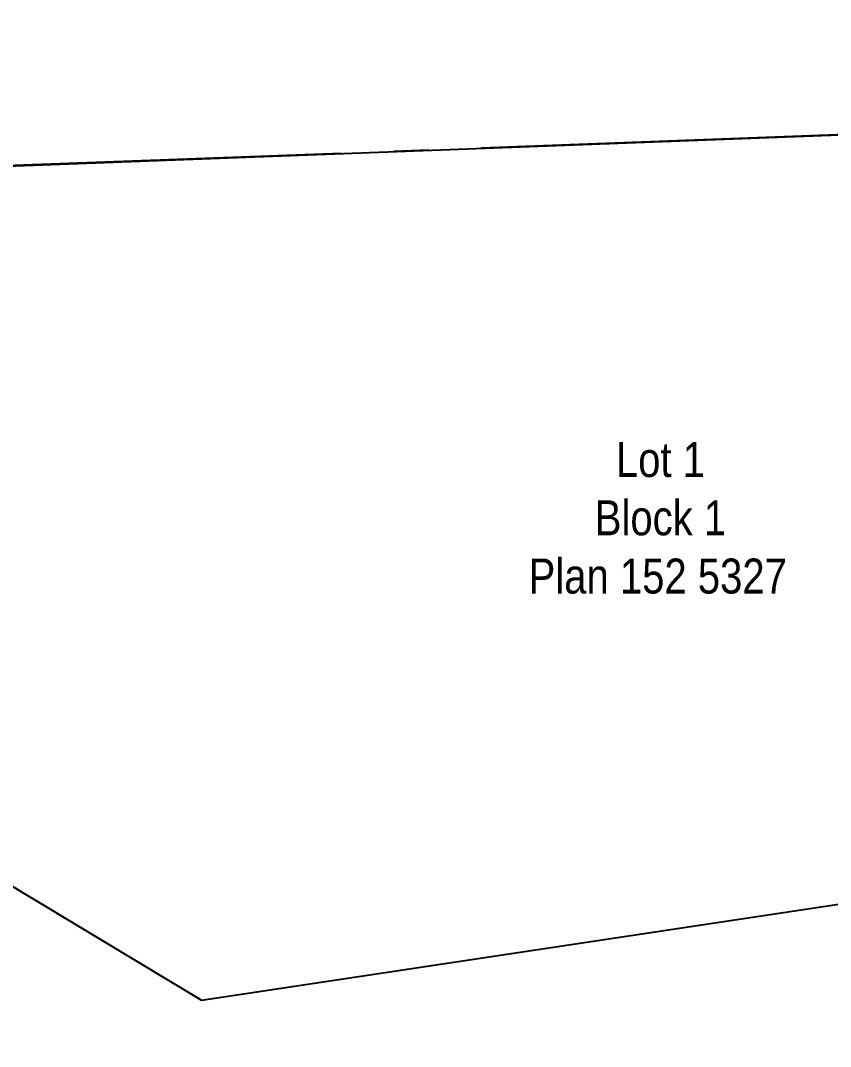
# Model space of a CAD drawing. Extents: x 675519 to 688669, y 5804595 to 5836613.
# Drawn here: x 680540.5 to 680772.2, y 5829609.3 to 5829902.9 of the extents above; entities that cross this region are included whole.
import ezdxf

# ---------------------------------------------------------------- set-up
doc = ezdxf.new("R2010")
doc.units = 0
doc.header["$LTSCALE"] = 5
doc.linetypes.add('foc-QUARTERLINE', pattern=[33, 25, -3, 2, -3])
for name, color, linetype in [('AS-ROADS', 254, 'Continuous'), ('L-QSEC', 8, 'foc-QUARTERLINE'), ('L-TITLEDB', 4, 'Continuous'), ('L-TITLEDB-T', 4, 'Continuous')]:
    doc.layers.add(name, color=color, linetype=linetype)
doc.styles.add('175L', font='ARIALN.TTF', dxfattribs={"height": 20})

msp = doc.modelspace()

# ---------------------------------------------------------------- hatches: boundary and pattern name
at = {"layer": 'AS-ROADS'}
h = msp.add_hatch(color=256, dxfattribs=at)
h.dxf.hatch_style = 1
h.paths.add_polyline_path([(682678.285, 5832378.284), (682679.237, 5832371.44), (682678.476, 5832368.778), (682676.859, 5832365.926), (682687.322, 5832365.831), (682684.183, 5832370.964), (682682.661, 5832374.577), (682682.566, 5832377.333), (682682.566, 5832379.045)], flags=16)
h.paths.add_polyline_path([(681464.565, 5832333.37), (681471.954, 5832333.222), (681472.545, 5832327.019), (681474.319, 5832324.36), (681475.206, 5832323.326), (681461.314, 5832321.997), (681462.939, 5832325.394), (681463.974, 5832328.2), (681464.252, 5832330.272), (681464.542, 5832331.722)], flags=16)
h.paths.add_polyline_path([(681048.14, 5832317.983), (681052.253, 5832311.083), (681052.694, 5832307.12), (681062.388, 5832306.826), (681060.185, 5832312.404), (681056.954, 5832317.249), (681056.66, 5832320.038)], flags=16)
edge = h.paths.add_edge_path()
edge.add_line((683515.178, 5832287.041), (683508.934, 5832397.566))
edge.add_line((677284.424, 5825051.076), (677268.886, 5825051.076))

# ---------------------------------------------------------------- linework, layer by layer
at = {"layer": 'L-QSEC', "flags": 128}
msp.add_lwpolyline([(681126.977, 5829883.289), (680359.089, 5829854.662)], dxfattribs=at)
at = {"layer": 'L-TITLEDB', "flags": 128}
msp.add_lwpolyline([(681126.976, 5829883.279), (680359.102, 5829854.421), (680363.14, 5829745.45), (680395.434, 5829741.018), (680592.258, 5829622.541), (681168.294, 5829709.339), (681163.254, 5829844.623)], dxfattribs=at)

# ---------------------------------------------------------------- next in the draw order: texts
at = {"layer": 'L-TITLEDB-T', "insert": (680685.355, 5829782.257), "char_height": 10, "attachment_point": 1, "style": '175L', "bg_fill": 3, "box_fill_scale": 1.2, "bg_fill_color": 256, "bg_fill_transparency": 0}
msp.add_mtext_dynamic_manual_height_columns('\\pi25.452;Lot 1\\P\\pi19.422;Block 1\\P\\pi0.48997;Plan 152 5327', width=73.44925, gutter_width=100, heights=[0], dxfattribs=at)

doc.saveas('drawing.dxf')
